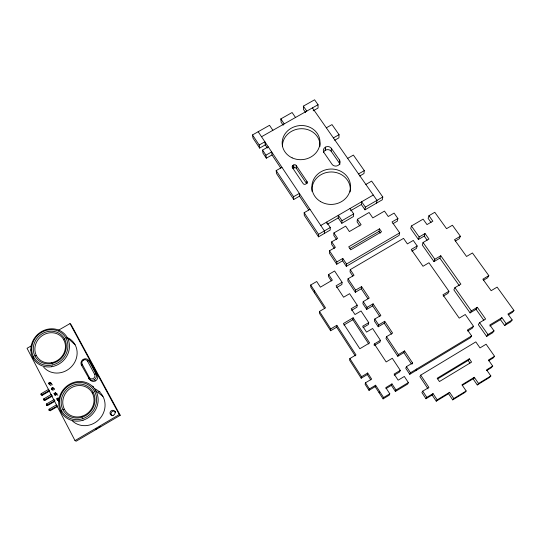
<?xml version="1.0" encoding="UTF-8"?>
<svg xmlns="http://www.w3.org/2000/svg" width="541" height="541" viewBox="0 0 541 541"><rect width="100%" height="100%" fill="white"/><g stroke="black" fill="none" stroke-linecap="round" stroke-linejoin="round"><path stroke-width="0.81" d="M323.525 152.332A4.227 3.821 -3.7 0 1 325.29 150.317L325.486 147.152A4.254 3.841 -3.8 0 1 331.342 148.322L339.471 160.028L339.329 163.024A4.247 3.855 -2.7 0 1 339.904 164.363M325.29 150.317L325.486 147.152M324.37 233.448L324.404 230.912L258.172 131.72M326.615 223.379L326.642 222.081L330.281 227.504L330.199 230.06L318.534 236.836L304.279 215.352L304.157 212.708L309.993 209.333M339.329 163.024L331.261 151.385L331.342 148.322M336.624 287.575L341.905 284.471L342.074 282.287L334.615 271L328.651 274.497L328.583 276.728L331.349 280.935M392.955 223.697L397.304 221.147L397.899 218.517L394.091 213.1L388.255 216.508L384.482 211.105L372.81 217.901L369.077 212.505L357.391 219.301L361.104 224.725L349.371 231.562L345.679 226.118L333.932 232.948L337.604 238.419L331.707 241.854L335.386 247.359L329.476 250.808L329.401 253.208L336.725 264.245L342.615 260.796L342.791 258.442L336.854 261.918L336.725 264.245M331.707 241.854L331.619 244.309L334.358 248.414M333.932 232.948L333.824 235.47L336.556 239.541M326.331 127.825L331.991 124.599L339.058 134.668L338.916 137.827L334.69 140.241M330.74 328.901L336.813 325.303L336.685 327.183L330.659 330.754L330.74 328.901L319.488 311.433L325.526 307.876L310.717 285.006L316.708 281.496L320.394 287.163L332.363 280.137L328.651 274.497M341.838 223.298L338.206 217.928L338.341 215.291L342 220.694L341.838 223.298L353.442 216.549L353.692 213.898L350.013 208.522M49.353 391.17L42.245 395.295L41.035 394.639L41.116 393.72L48.933 389.175M397.899 218.517L392.049 221.938L399.684 232.867L399.075 235.403L346.314 266.341L346.517 264.028L342.791 258.442M52.01 396.289L44.896 400.428L43.679 399.772L43.76 398.852L51.591 394.294M54.682 401.429L47.554 405.581L46.337 404.925L46.418 404.005L54.262 399.441M52.416 384.834L50.665 383.65L49.285 384.448L48.602 383.143L49.373 383.508L49.285 384.448L51.043 385.625M57.36 406.589L50.218 410.747L49.001 410.105L49.089 409.179L56.23 405.02M54.54 389.621L53.376 388.851L51.997 389.655L51.314 388.343L51.936 388.424L51.997 389.655L53.16 390.419M57.826 395.2L56.102 394.078L54.722 394.883L54.032 393.564L54.655 393.652L54.722 394.883L55.872 395.627M56.764 398.812L58.151 398L58.841 399.326L57.454 400.137L56.764 398.812L57.542 399.19L57.454 400.137L59.172 401.219M411.863 251.112L416.421 248.427L417.165 245.979L413.277 240.434L407.387 243.896L403.525 238.371L350.257 269.634L354.024 275.268L348.052 278.777L347.836 280.982L355.329 292.275L361.273 288.766L361.598 286.608L355.606 290.145L355.329 292.275M350.257 269.634L350.027 271.907L352.827 276.106M357.391 219.301L357.107 221.918L359.873 225.955M347.66 158.364L353.381 155.078L364.289 170.625L363.958 173.56L359.677 176.028M365.013 209.82L361.341 204.505L361.652 201.773L365.358 207.122L365.013 209.82L382.318 199.764L382.791 196.992L371.64 181.1L365.865 184.44M368.773 343.975L352.867 319.711L353.124 317.777L343.42 323.525L359.833 348.749L369.618 342.913L353.124 317.777M342.074 282.287L336.089 285.804L343.596 297.219L349.608 293.682L357.202 305.178L356.911 307.2L351.596 310.351M336.813 325.303L355.985 354.91L349.851 358.568L349.614 360.205L361.205 378.206L367.319 374.534L367.704 373.006L371.647 379.092L365.466 382.805L365.101 384.266L369.023 390.352L375.163 386.653L375.61 385.212L383.589 397.54L383.075 398.886L375.163 386.653M376.556 203.112L376.989 200.366L312.421 107.902M361.598 286.608L369.239 298.057L363.227 301.614L362.889 303.67L366.697 309.405L372.675 305.861L373.087 303.826L367.062 307.389L366.697 309.405M380.262 233.151L379.052 231.386L379.505 228.829L348.715 246.818L350.724 249.807L381.54 231.785L379.505 228.829M357.202 305.178L351.177 308.742L354.991 314.544L361.03 310.967L368.739 322.625L368.353 324.526L363.004 327.704M361.205 378.206L361.537 376.705L349.851 358.568M373.087 303.826L380.844 315.43L374.791 319.028L374.365 320.955L378.22 326.771L384.232 323.193L384.746 321.28L392.604 333.053L386.524 336.685L385.997 338.483L397.791 356.262L403.863 352.624L404.533 350.92L412.58 362.97L412.093 364.052M378.22 326.771L378.686 324.884L384.746 321.28M374.047 345.124L374.331 343.954L380.431 340.316L372.614 328.495L366.541 332.106L362.673 326.223L368.739 322.625M380.431 340.316L379.951 342.095L374.575 345.307M455.448 240.975L459.336 238.682L460.371 236.248L452.411 225.232L446.555 228.674L434.781 212.295L428.952 215.717L432.847 221.161L426.998 224.596L423.109 219.139L411.41 225.989L410.714 228.579L418.403 239.487L424.232 236.059L425.037 233.523L428.945 239.041L423.062 242.51L422.271 244.985L433.977 261.614L439.853 258.138L440.787 255.751L460.885 284.12L454.907 287.677L453.858 289.848L470.088 312.901L476.066 309.324L477.304 307.288L485.629 319.041L479.59 322.673L478.325 324.593L486.63 336.394L492.648 332.762L494.034 330.903L489.821 324.958L501.899 317.675L506.139 323.599L504.658 325.513L500.459 319.636L501.899 317.675M369.023 390.352L369.415 388.938L375.61 385.212M418.403 239.487L419.16 236.978L425.037 233.523M428.952 215.717L428.12 218.375L431.021 222.432M379.113 392.759L379.593 391.359M397.791 356.262L398.419 354.585L404.533 350.92M433.977 261.614L434.863 259.254L440.787 255.751M391.393 385.354L391.975 383.9L395.998 390.054L395.383 391.461L391.393 385.354L385.936 388.641M391.975 383.9L385.787 387.627L389.797 393.794L389.236 395.173L383.075 398.886M374.331 343.954L386.159 361.936L392.293 358.264L400.293 370.369L399.65 371.924L394.22 375.19M412.58 362.97L406.44 366.67L405.75 368.252L409.76 374.291L470.433 337.733L471.637 335.907L467.478 329.956L473.537 326.311L465.26 314.51L459.221 318.128L442.937 294.811L448.929 291.241L428.939 262.757L423.008 266.267L411.261 249.455L417.165 245.979M409.76 374.291L410.484 372.749L471.637 335.907M448.929 291.241L447.921 293.384L443.295 296.137M400.293 370.369L394.132 374.068L398.149 380.181L404.323 376.462L408.367 382.588L407.657 384.056L395.383 391.461M415.867 370.612L416.638 369.043M488.462 360.84L493.182 357.98L494.582 356.303L486.102 344.218L480.009 347.904L475.816 341.892L420.709 375.143L419.904 376.664L428.032 388.857M460.371 236.248L454.494 239.717L466.545 256.475L472.449 252.972L488.821 275.633L487.556 277.804L483.613 280.157M420.709 375.143L428.912 387.43L422.724 391.17L421.892 392.577L425.977 398.731L432.131 394.998L433.043 393.611L437.196 399.833L436.242 401.172L432.131 394.998M470.088 312.901L471.285 310.899L477.304 307.288M57.393 398.9L58.151 398L59.294 398.731M54.655 393.652L55.419 392.759L57.143 393.889M51.936 388.424L52.693 387.539L54.438 388.702M425.977 398.731L426.842 397.371L433.043 393.611M473.537 326.311L472.32 328.204L467.647 331.018M49.224 383.217L49.982 382.338L51.74 383.528M437.676 378.883L468.134 360.455L469.331 358.805L471.596 362.085L439.434 381.547L437.202 378.233L469.331 358.805M486.63 336.394L487.968 334.561L494.034 330.903M448.55 393.699L449.591 392.299L453.791 398.521L452.709 399.873L448.55 393.699L436.242 401.172M488.821 275.633L482.87 279.183L491.14 290.693L497.118 287.115L513.95 310.419L512.476 312.36L508.493 314.761M513.95 310.419L507.931 314.044L512.178 319.954L510.65 321.902L504.658 325.513M477.257 384.942L478.535 383.468L474.295 377.3L473.05 378.822L477.257 384.942L489.477 377.503L490.856 375.975L486.589 369.834L492.723 366.108L488.469 360.008L494.582 356.303M474.295 377.3L461.96 384.793L466.18 390.987L464.996 392.394L452.709 399.873M492.723 366.108L491.336 367.711L486.602 370.585M453.791 398.521L466.18 390.987M478.535 383.468L490.856 375.975M437.196 399.833L449.591 392.299M462.251 385.375L474.484 377.949M383.589 397.54L389.797 393.794M395.998 390.054L408.367 382.588M506.139 323.599L512.178 319.954M489.882 326.013L500.459 319.636M361.537 376.705L367.704 373.006M343.927 325.013L352.867 319.711M75.003 440.604L119.277 414.575L120.23 415.292L76.173 441.199L75.003 440.604L27.05 348.289L31.419 345.773M95.372 429.5L97.508 428.242M98.935 427.404L100.362 426.565M346.517 264.028L399.684 232.867M57.623 405.906L49.251 410.443M98.685 391.968L99.923 391.244M349.953 248.4L379.052 231.386M52.085 388.715L53.376 388.851L52.693 387.539L51.314 388.343L52.477 389.114M49.603 390.467L41.278 394.984M318.534 236.836L318.527 234.334L330.281 227.504M342 220.694L353.692 213.898M365.358 207.122L382.791 196.992M54.81 393.943L56.102 394.078L55.419 392.759L54.032 393.564L55.189 394.315M52.267 395.593L43.922 400.117M54.939 400.739L46.58 405.27M57.542 399.19L58.841 399.326M320.779 225.482L373.263 195.03M49.373 383.508L50.665 383.65L49.982 382.338L48.602 383.143L49.779 383.934M327.319 224.251L338.206 217.928M350.507 210.787L361.341 204.505M358.534 173.938L364.289 170.625M58.354 330.287L69.999 323.592L71.142 324.695L120.23 415.292M299.511 196.167L293.749 199.487L293.553 196.735L299.356 193.394L299.511 196.167L308.695 209.935M292.965 168.508A1.779 1.623 -6.9 0 1 293.222 168.325L293.919 167.933A1.779 1.616 -6.8 0 1 296.36 168.427L306.564 183.582M293.749 199.487L276.505 173.499L276.18 170.591L281.935 167.304M333.378 137.914L339.058 134.668M306.936 181.424A1.806 1.65 -5.6 0 1 306.334 183.703L305.631 184.109A1.806 1.65 -5.6 0 1 303.149 183.595L292.417 167.636A1.792 1.63 -6.9 0 1 293.026 165.377L293.729 164.978A1.792 1.63 -6.8 0 1 296.184 165.478L306.936 181.424L307.004 183.561M265.293 144.866L259.633 148.078L259.186 145.015L264.887 141.776L265.293 144.866L267.389 148.011M266.334 158.182L265.942 155.179L271.663 151.92L272.015 154.949L266.334 158.182L262.973 153.117L262.554 150.08L268.268 146.841M259.633 148.078L252.985 138.063L252.491 134.939L269.513 125.302L272.88 130.3M283.214 125.228L281.11 122.138L280.826 118.905L292.106 112.521L295.514 117.478M305.611 112.535L303.481 109.471L303.359 106.151L314.591 99.801L318.04 104.717L318.054 108.044L313.171 110.817M261.526 136.738L318.04 104.717M49.001 410.105L49.549 409.442L49.089 409.179L50.218 410.747M46.337 404.925L46.878 404.276L46.418 404.005L47.554 405.581M61.275 411.769L60.754 411.458A1.305 0.365 -27.5 0 1 61.505 410.592M44.896 400.428L43.76 398.852L44.227 399.13L43.679 399.772M42.245 395.295L41.116 393.72L41.583 394.004L41.035 394.639M110.296 414.196L111.29 414.913M33.393 358.135L32.825 357.729A1.278 0.44 -26.5 0 1 33.528 356.817M114.807 411.545L115.476 412.046M102.912 396.343L95.94 390.913A1.285 0.365 -28.2 0 0 94.519 391.319M89.312 378.95L89.907 379.43A4.314 4.03 -43.3 0 0 95.547 380.83A4.314 4.03 -43.3 0 0 97.339 375.102L90.225 361.963L88.873 360.759A4.314 4.01 -41.8 0 0 83.24 359.386L83.47 360.117A3.09 2.867 -41.7 0 0 82.171 364.194A1.238 0.392 -27.8 0 0 81.427 365.08L89.231 378.883M92.504 386.112L93.566 386.95M83.47 360.117A3.09 2.867 -41.7 0 1 87.493 361.104L94.648 374.338A3.104 2.894 -43.2 0 1 93.356 378.457A3.104 2.894 -43.2 0 1 89.299 377.449A1.244 0.372 -28 0 0 88.541 378.328A4.342 4.051 -43.2 0 0 94.215 379.735L95.554 380.83M81.955 365.527L81.427 365.08A4.314 4.01 -41.8 0 1 83.24 359.386M97.339 375.102L96.021 373.973L88.873 360.759A1.238 0.392 -28 0 0 87.493 361.104M75.091 344.745L67.388 337.807A1.265 0.44 -27.3 0 0 65.961 338.118M424.232 236.059L427.14 240.17M439.853 258.138L459.295 285.628M476.066 309.324L483.83 320.299M411.41 225.989L419.16 236.978M423.062 242.51L434.863 259.254M454.907 287.677L471.285 310.899M479.59 322.673L487.968 334.561M303.359 106.151L306.794 111.088M468.134 360.455L469.926 363.058M280.826 118.905L284.214 123.882M272.015 154.949L280.82 168.15M342.615 260.796L346.314 266.341M361.273 288.766L367.968 298.801M372.675 305.861L379.91 316.715M384.232 323.193L391.576 334.196M403.863 352.624L411.403 363.924M252.491 134.939L259.186 145.015M262.554 150.08L265.942 155.179M276.18 170.591L293.553 196.735M304.157 212.708L318.527 234.334M329.476 250.808L336.854 261.918M348.052 278.777L355.606 290.145M363.227 301.614L367.062 307.389M374.791 319.028L378.686 324.884M386.524 336.685L398.419 354.585M406.44 366.67L410.484 372.749M422.724 391.17L426.842 397.371M324.6 308.512L310.791 287.163L310.717 285.006M336.685 327.183L355.248 355.87M367.319 374.534L370.801 379.91M365.466 382.805L369.415 388.938M330.659 330.754L319.494 313.408L319.488 311.433M69.999 323.592L119.277 414.575M82.171 364.194L89.299 377.449M293.026 165.377L293.222 168.325M293.729 164.978L293.919 167.933M296.184 165.478L296.36 168.427M314.395 290.686L314.436 292.803M282.422 146.442A18.813 16.967 -6.3 0 1 301.601 128.704A18.813 16.967 -6.3 0 1 319.968 146.368M312.015 191.379A19.206 17.582 -2.7 0 1 331.599 171.964A19.206 17.582 -2.7 0 1 350.122 191.954M325.445 150.222A4.227 3.821 -3.7 0 1 331.261 151.385M339.471 160.028A4.281 3.882 -2.8 0 1 338.111 165.39L337.949 165.485A4.281 3.882 -2.8 0 1 332.046 164.288L323.951 152.548A4.254 3.841 -3.8 0 1 325.33 147.247M112.109 415.786A2.617 2.468 -48.2 0 1 111.723 411.917A2.617 2.468 -48.2 0 1 115.605 411.999M31.101 350.703A2.563 2.333 -42.1 0 1 31.114 349.412M34.949 355.992A1.278 0.44 -26.5 0 1 36.43 355.653M63.811 339.87A1.265 0.44 -27.3 0 1 64.548 338.937M68.389 338.051A19.402 17.846 -41.8 0 1 72.332 365.736A19.402 17.846 -41.8 0 1 43.699 367.177M62.952 409.747A1.305 0.365 -27.6 0 1 64.426 409.321M92.295 393.043A1.292 0.365 -28.2 0 1 93.086 392.157M94.35 388.566A19.861 18.529 -47.6 0 1 101.566 416.421A19.861 18.529 -47.6 0 1 72.528 421.06M94.215 379.735A4.342 4.051 -43.2 0 0 96.021 373.973A1.244 0.372 -28.2 0 0 94.648 374.338M88.345 360.286A4.294 3.99 -41.9 0 1 90.225 361.963M292.167 157.871A18.955 17.075 -6.3 0 0 319.995 141.634A18.955 17.075 -6.3 0 0 291.065 128.305A18.955 17.075 -6.3 0 0 292.167 157.871M320.671 201.651A19.348 17.697 -2.7 0 0 350.527 187.497A19.348 17.697 -2.7 0 0 322.429 171.024A19.348 17.697 -2.7 0 0 320.671 201.651M113.197 415.312A2.631 2.482 -48.1 0 0 114.367 410.964A2.631 2.482 -48.1 0 0 110.1 412.343A2.631 2.482 -48.1 0 0 113.197 415.312M52.349 365.013A18.786 17.211 -41.3 0 0 64.048 335.325A18.786 17.211 -41.3 0 0 32.981 342.345A18.786 17.211 -41.3 0 0 52.349 365.013M51.666 366.71A20.024 18.347 -41.3 0 0 66.083 335.745A20.024 18.347 -41.3 0 0 32.744 341.161A20.024 18.347 -41.3 0 0 51.666 366.71M51.327 362.754A15.858 14.533 -41.3 0 0 62.776 338.233A15.858 14.533 -41.3 0 0 36.362 342.494A15.858 14.533 -41.3 0 0 51.327 362.754M52.112 363.471A17.143 15.709 -41.3 0 0 62.803 336.38A17.143 15.709 -41.3 0 0 34.448 342.771A17.143 15.709 -41.3 0 0 52.112 363.471M82.624 418.727A19.239 17.894 -46.9 0 0 91.341 387.126A19.239 17.894 -46.9 0 0 60.227 397.304A19.239 17.894 -46.9 0 0 82.624 418.727M83.064 420.201A20.504 19.07 -47 0 0 92.7 386.605A20.504 19.07 -47 0 0 59.456 397.087A20.504 19.07 -47 0 0 83.064 420.201M82.063 416.232A16.244 15.107 -47 0 0 89.738 389.621A16.244 15.107 -47 0 0 63.392 397.899A16.244 15.107 -47 0 0 82.063 416.232M82.218 417.165A17.555 16.331 -46.9 0 0 90.185 388.33A17.555 16.331 -46.9 0 0 61.782 397.601A17.555 16.331 -46.9 0 0 82.218 417.165"/></g></svg>
